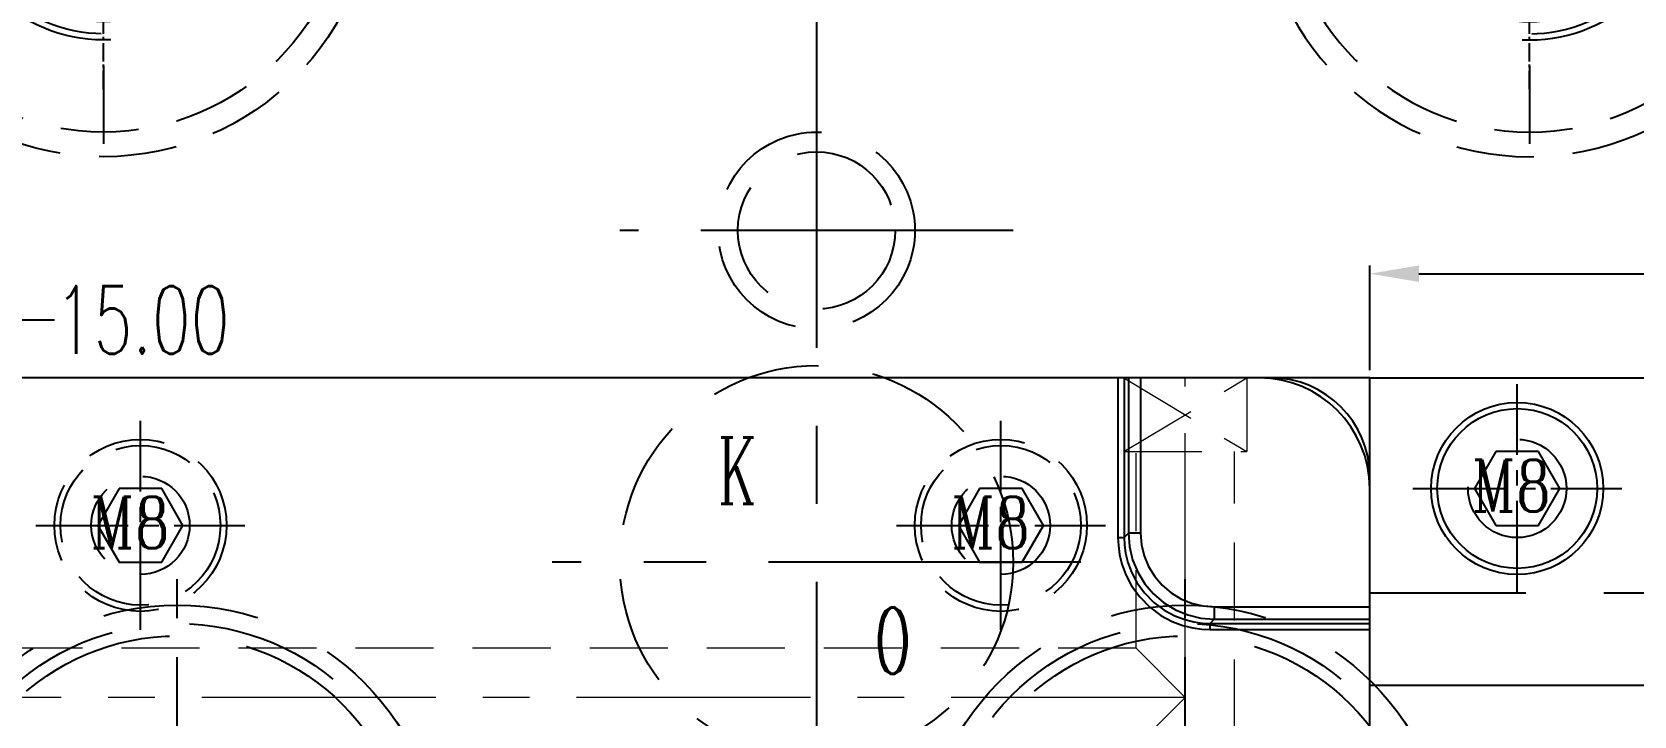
# Model space of a CAD drawing. Header units: inches. Extents: x 179987 to 181505, y -56815 to -55741.
# Drawn here: x 180733.8 to 180864.1, y -55912.7 to -55857.1 of the extents above; entities that cross this region are included whole.
import ezdxf

# ---------------------------------------------------------------- set-up
doc = ezdxf.new("R2010")
doc.units = ezdxf.units.IN
doc.header["$LTSCALE"] = 2
doc.header["$MEASUREMENT"] = 0
doc.header["$PDMODE"] = 3
doc.header["$PDSIZE"] = 0.3125
for name, pattern in [('CENTER', [50.8, 31.75, -6.35, 6.35, -6.35]), ('CENTER2', [1.125, 0.75, -0.125, 0.125, -0.125]), ('HIDDEN', [9.525, 6.35, -3.175])]:
    doc.linetypes.add(name, pattern=pattern)
doc.layers.get('0').update_dxf_attribs({"linetype": 'CONTINUOUS'})
doc.layers.get('Defpoints').update_dxf_attribs({"linetype": 'CONTINUOUS'})
for name, color, linetype in [('CAV-COR', 1, 'CONTINUOUS'), ('PIN', 4, 'CONTINUOUS'), ('SCREW', 52, 'HIDDEN'), ('SILDE', 6, 'CONTINUOUS'), ('SP', 3, 'CONTINUOUS'), ('SPRING', 160, 'CONTINUOUS')]:
    doc.layers.add(name, color=color, linetype=linetype)
doc.layers.add('dim', color=3, linetype='CONTINUOUS', lineweight=15)
doc.layers.add('WR', color=122, linetype='HIDDEN', lineweight=18)
doc.styles.add('ROMANC', font='romanc', dxfattribs={"width": 0.6, "height": 1})
doc.styles.get("Standard").update_dxf_attribs({"font": 'txt.shx', "width": 0.67})
doc.dimstyles.new('2.00', dxfattribs={"dimtxt": 5.5, "dimasz": 4, "dimexe": 0.666, "dimexo": 0.626, "dimgap": 1, "dimtad": 0, "dimzin": 0, "dimdsep": 46, "dimtxsty": 'Standard', "dimcen": 0.09, "dimclrd": 3, "dimclre": 3, "dimclrt": 7, "dimazin": 0, "dimtfac": 1, "dimtofl": 0, "dimtmove": 0, "dimatfit": 0, "dimfxl": 0, "dimtolj": 1, "dimtzin": 0, "dimarcsym": 0})

# ---------------------------------------------------------------- blocks, each defined once
blk = doc.blocks.new('20130710.160847')
at = {"layer": 'PIN', "linetype": 'Continuous'}
h = blk.add_hatch(dxfattribs=at)
h.set_pattern_fill('ANSI31', color=256, scale=14.666667, angle=180, style=0)
h.set_pattern_definition([(225, (163002.9658, -15903.9605), (1.296362432, -1.296362432), [])])
h.paths.add_polyline_path([(0, 0), (0, -11, 0.414214), (11, 0)])
h.paths.add_polyline_path([(-11, 0), (0, 0), (0, 11, 0.414214)])
at = {"layer": 'PIN', "linetype": 'CENTER2'}
for p, q in [((0, -16.5), (0, 16.5)), ((16.5, 0), (-16.5, 0))]:
    blk.add_line(p, q, dxfattribs=at)
at = {"layer": 'PIN', "linetype": 'Continuous'}
blk.add_circle((0, 0), 11, dxfattribs=at)
at = {"layer": 'SPRING', "linetype": 'CENTER', "ltscale": 0.5}
for p, q in [((0, 23.5), (0, -23.5)), ((23.5, 0), (-23.5, 0))]:
    blk.add_line(p, q, dxfattribs=at)
at = {"layer": 'SPRING', "linetype": 'HIDDEN', "ltscale": 0.5}
for radius in [22, 20]:
    blk.add_circle((0, 0), radius, dxfattribs=at)
at = {"layer": 'SPRING', "linetype": 'HIDDEN'}
for radius in [12.5, 12]:
    blk.add_circle((0, 0), radius, dxfattribs=at)
at = {"layer": 'SPRING', "linetype": 'HIDDEN', "ltscale": 0.5}
for centre, start, end in [((-16, 0), 0, 180), ((16, 0), 180, 0)]:
    blk.add_arc(centre, 4, start, end, dxfattribs=at)
blk = doc.blocks.new('*D40327')
at = {"layer": 'Defpoints', "color": 0}
for p in [(180997.61, -55876.72), (180842.61, -55885.2), (180997.61, -55885.2)]:
    blk.add_point(p, dxfattribs=at)
at = {"layer": 'dim', "color": 3, "linetype": 'ByBlock', "lineweight": -2}
for p, q in [((180842.61, -55884.57), (180842.61, -55876.05)), ((180997.61, -55884.57), (180997.61, -55876.05)), ((180846.61, -55876.72), (180911.13, -55876.72)), ((180993.61, -55876.72), (180929.09, -55876.72))]:
    blk.add_line(p, q, dxfattribs=at)
at = {"layer": 'dim', "color": 3, "linetype": 'ByBlock'}
for points in [[(180846.61, -55876.05), (180846.61, -55877.39), (180842.61, -55876.72)], [(180993.61, -55877.39), (180993.61, -55876.05), (180997.61, -55876.72)]]:
    blk.add_solid(points, dxfattribs=at)
at = {"layer": 'dim', "color": 7, "linetype": 'ByBlock', "insert": (180920.11, -55876.72), "char_height": 5.5, "attachment_point": 5}
blk.add_mtext('\\A1;155.00', dxfattribs=at)
blk = doc.blocks.new('20160804.135220')
at = {"layer": 'SCREW', "linetype": 'CENTER2', "ltscale": 5}
for p, q in [((0, -8.5), (0, 8.5)), ((-8.5, 0), (8.5, 0))]:
    blk.add_line(p, q, dxfattribs=at)
at = {"layer": 'SCREW'}
blk.add_lwpolyline([(-1.73, 3), (-3.46, 0), (-1.73, -3), (1.73, -3), (3.46, 0), (1.73, 3)], close=True, dxfattribs=at)
at = {"layer": 'SCREW', "ltscale": 0.5}
for radius in [7, 6.5, 4]:
    blk.add_circle((0, 0), radius, dxfattribs=at)
at = {"layer": 'dim', "style": 'ROMANC', "width": 0.8}
blk.add_text('M8', height=4.186, dxfattribs=at).set_placement((-4.07, -1.86))
blk = doc.blocks.new('20151030.171830')
at = {"color": 8, "linetype": 'HIDDEN'}
blk.add_circle((0, 0), 21.5, dxfattribs=at)
at = {"layer": 'SP', "linetype": 'CENTER', "ltscale": 0.25}
for p, q in [((0, -24), (0, 24)), ((-24, 0), (24, 0))]:
    blk.add_line(p, q, dxfattribs=at)
at = {"layer": 'SP', "linetype": 'HIDDEN'}
for radius in [20, 19]:
    blk.add_circle((0, 0), radius, dxfattribs=at)
at = {"layer": 'dim', "insert": (-5.29, -6.05), "char_height": 4.063, "attachment_point": 5}
blk.add_mtext('Ø40', dxfattribs=at)
at = {"layer": 'SP'}
for s, p in [('S', (-6.08, 3.36)), ('P', (4.33, -7.12))]:
    blk.add_text(s, height=4.58, dxfattribs=at).set_placement(p)
blk = doc.blocks.new('20150112.151419')
at = {"layer": 'SCREW', "linetype": 'CENTER2', "ltscale": 5}
for p, q in [((0, -8.5), (0, 8.5)), ((-8.5, 0), (8.5, 0))]:
    blk.add_line(p, q, dxfattribs=at)
at = {"layer": 'SCREW'}
blk.add_lwpolyline([(-1.73, 3), (-3.46, 0), (-1.73, -3), (1.73, -3), (3.46, 0), (1.73, 3)], close=True, dxfattribs=at)
at = {"layer": 'SCREW', "linetype": 'Continuous'}
for radius in [7, 6.5]:
    blk.add_circle((0, 0), radius, dxfattribs=at)
at = {"layer": 'SCREW'}
blk.add_circle((0, 0), 4, dxfattribs=at)
at = {"layer": 'dim', "style": 'ROMANC', "width": 0.8}
blk.add_text('M8', height=4.186, dxfattribs=at).set_placement((-3.71, -1.86))
blk = doc.blocks.new('*D40396')
at = {"layer": 'Defpoints', "color": 0}
for p in [(180727.61, -55880.48), (180727.61, -55885.2), (180712.61, -55897.7)]:
    blk.add_point(p, dxfattribs=at)
at = {"layer": 'dim', "color": 3, "linetype": 'ByBlock', "lineweight": -2}
for p, q in [((180708.61, -55880.48), (180704.61, -55880.48)), ((180712.61, -55897.07), (180712.61, -55879.82)), ((180727.61, -55884.57), (180727.61, -55879.82)), ((180731.61, -55880.48), (180735.61, -55880.48))]:
    blk.add_line(p, q, dxfattribs=at)
at = {"layer": 'dim', "color": 3, "linetype": 'ByBlock'}
for points in [[(180708.61, -55881.15), (180708.61, -55879.81), (180712.61, -55880.48)], [(180731.61, -55879.81), (180731.61, -55881.15), (180727.61, -55880.48)]]:
    blk.add_solid(points, dxfattribs=at)
at = {"layer": 'dim', "color": 7, "linetype": 'ByBlock', "insert": (180742.75, -55880.48), "char_height": 5.5, "attachment_point": 5}
blk.add_mtext('\\A1;15.00', dxfattribs=at)

msp = doc.modelspace()

# ---------------------------------------------------------------- linework, layer by layer
at = {"linetype": 'CENTER', "ltscale": 0.5}
msp.add_line((180797.61, -55800.2), (180797.61, -56250.2), dxfattribs=at)
at = {"color": 8, "linetype": 'CENTER', "ltscale": 0.4}
for p, q in [((180813.61, -55873.2), (180781.61, -55873.2)), ((180819.11, -55900.2), (180776.11, -55900.2))]:
    msp.add_line(p, q, dxfattribs=at)
at = {"color": 8, "linetype": 'HIDDEN', "ltscale": 0.75}
for radius in [8, 6.4]:
    msp.add_circle((180797.61, -55873.2), radius, dxfattribs=at)
at = {"color": 8, "linetype": 'HIDDEN', "ltscale": 0.7}
msp.add_circle((180797.61, -55900.2), 16, dxfattribs=at)
at = {"layer": 'CAV-COR', "linetype": 'ByBlock'}
for p, q in [((180842.61, -55885.2), (180712.61, -55885.2)), ((180822.135, -55885.2), (180822.135, -55898.184)), ((180822.634, -55885.2), (180822.634, -55898.184)), ((180822.979, -55885.2), (180822.979, -55897.84)), ((180823.978, -55885.2), (180823.978, -55897.84)), ((180842.61, -56157.2), (180842.61, -55893.2)), ((180822.135, -55898.184), (180822.634, -55898.184)), ((180822.634, -55898.184), (180822.979, -55897.84)), ((180823.978, -55897.84), (180822.979, -55897.84)), ((180829.97, -55903.831), (180829.97, -55904.83)), ((180829.97, -55903.831), (180842.61, -55903.831)), ((180829.625, -55905.175), (180829.97, -55904.83)), ((180829.625, -55905.674), (180829.625, -55905.175)), ((180829.625, -55905.175), (180842.61, -55905.175)), ((180829.97, -55904.83), (180842.61, -55904.83)), ((180829.625, -55905.674), (180842.61, -55905.674))]:
    msp.add_line(p, q, dxfattribs=at)
for points in [[(180822.135, -55898.184), (180822.163, -55898.835), (180822.262, -55899.561), (180822.457, -55900.358), (180822.775, -55901.216), (180823.246, -55902.113), (180823.901, -55903.018), (180824.726, -55903.852), (180825.633, -55904.523), (180826.541, -55905.011), (180827.412, -55905.34), (180828.224, -55905.542), (180828.962, -55905.645), (180829.625, -55905.674)], [(180822.634, -55898.184), (180822.661, -55898.792), (180822.753, -55899.47), (180822.935, -55900.214), (180823.231, -55901.015), (180823.671, -55901.852), (180824.282, -55902.696), (180825.051, -55903.474), (180825.898, -55904.101), (180826.746, -55904.556), (180827.559, -55904.864), (180828.317, -55905.052), (180829.006, -55905.148), (180829.625, -55905.175)], [(180822.979, -55897.84), (180823.065, -55898.927), (180823.319, -55899.993), (180823.739, -55901.009), (180824.313, -55901.947), (180825.026, -55902.782), (180825.862, -55903.496), (180826.8, -55904.07), (180827.815, -55904.49), (180828.881, -55904.745), (180829.97, -55904.83)], [(180823.978, -55897.84), (180824.05, -55898.771), (180824.269, -55899.685), (180824.628, -55900.556), (180825.12, -55901.361), (180825.732, -55902.077), (180826.448, -55902.689), (180827.253, -55903.181), (180828.124, -55903.541), (180829.038, -55903.759), (180829.97, -55903.831)]]:
    msp.add_lwpolyline(points, dxfattribs=at)
for centre, radius in [((180833.61, -55894.2), 9), ((180834.61, -55893.2), 8)]:
    msp.add_arc(centre, radius, 0, 90, dxfattribs=at)
at = {"layer": 'SILDE', "linetype": 'ByBlock'}
for p, q in [((180842.61, -55910.2), (180842.61, -55885.2)), ((180842.61, -55885.2), (180997.61, -55885.2)), ((180842.61, -55910.2), (180997.61, -55910.2))]:
    msp.add_line(p, q, dxfattribs=at)
at = {"layer": 'SILDE', "linetype": 'HIDDEN'}
msp.add_line((180842.61, -55902.7), (180997.61, -55902.7), dxfattribs=at)
at = {"layer": 'WR', "linetype": 'HIDDEN', "ltscale": 0.5}
for p, q in [((180822.61, -55891.2), (180832.61, -55885.2)), ((180822.61, -55885.2), (180832.61, -55891.2)), ((180822.61, -55885.2), (180822.61, -55891.2)), ((180822.61, -55885.2), (180832.61, -55885.2)), ((180832.61, -55885.2), (180832.61, -55891.2)), ((180822.61, -55891.2), (180832.61, -55891.2)), ((180823.61, -55907.2), (180823.61, -55891.2)), ((180831.61, -56000.2), (180831.61, -55891.2)), ((180823.61, -55907.2), (180731.61, -55907.2)), ((180827.61, -55911.2), (180823.61, -55907.2)), ((180823.61, -55915.2), (180827.61, -55911.2))]:
    msp.add_line(p, q, dxfattribs=at)
at = {"layer": 'WR', "linetype": 'CENTER', "ltscale": 0.3}
for p, q in [((180827.61, -56000.2), (180827.61, -55885.2)), ((180827.61, -55911.2), (180712.61, -55911.2))]:
    msp.add_line(p, q, dxfattribs=at)

# ---------------------------------------------------------------- block references
at = {"layer": 'SCREW', "linetype": 'ByBlock'}
for name, p in [('20150112.151419', (180854.61, -55894.2)), ('20160804.135220', (180742.61, -55897.2)), ('20160804.135220', (180812.61, -55897.2))]:
    msp.add_blockref(name, p, dxfattribs=at)
at = {"layer": 'SP', "linetype": 'ByBlock', "ltscale": 0.3}
for p in [(180745.61, -55925.2), (180827.61, -55925.2)]:
    msp.add_blockref('20151030.171830', p, dxfattribs=at)
at = {"layer": 'SPRING'}
msp.add_blockref('20130710.160847', (180739.61, -55845.2), dxfattribs=at)
at = {"layer": 'SPRING', "xscale": -1}
msp.add_blockref('20130710.160847', (180855.61, -55845.2), dxfattribs=at)

# ---------------------------------------------------------------- texts
at = {"color": 8, "linetype": 'HIDDEN', "ltscale": 0.7, "style": 'ROMANC', "width": 0.6}
for s, p in [('K', (180789.564, -55895.46)), ('O', (180802.278, -55909.293))]:
    msp.add_text(s, height=5.4, dxfattribs=at).set_placement(p)

# ---------------------------------------------------------------- dimensions: what is measured, and where the dimension line sits
at = {"layer": 'dim', "linetype": 'ByBlock'}
for base, p1, p2, picture, middle in [((180997.61, -55876.721), (180842.61, -55885.2), (180997.61, -55885.2), '*D40327', (180920.11, -55876.721)), ((180727.61, -55880.481), (180712.61, -55897.7), (180727.61, -55885.2), '*D40396', (180742.751, -55880.481))]:
    dim = msp.add_linear_dim(base=base, p1=p1, p2=p2, dimstyle='2.00', dxfattribs=at)
    dim.commit()
    dim.dimension.update_dxf_attribs({"geometry": picture, "text_midpoint": middle})

doc.saveas('drawing.dxf')
